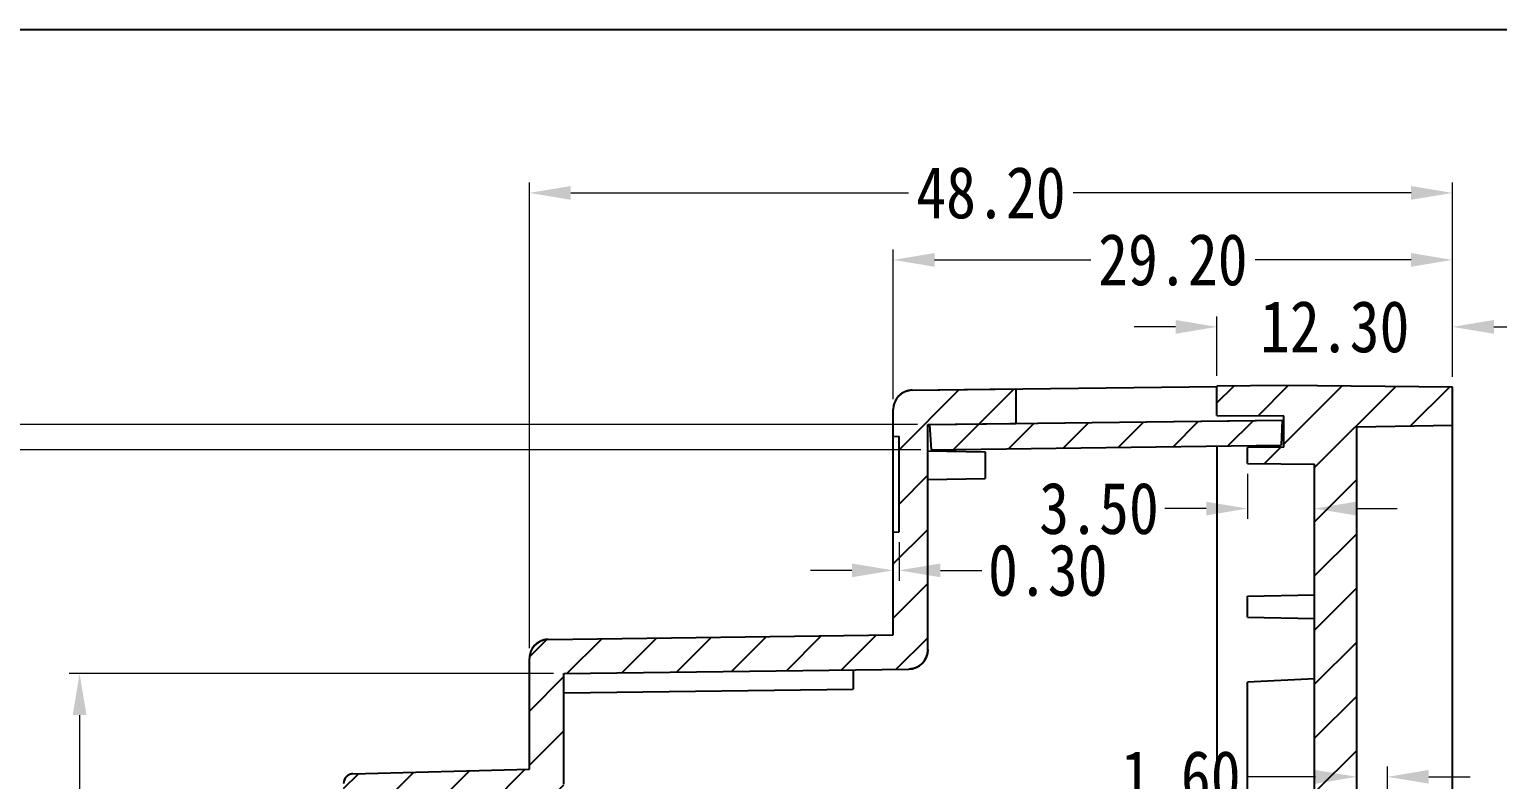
# Model space of a CAD drawing. Header units: millimetres. Extents: x -240 to 62, y -2715 to -2502.
# Drawn here: x -81.4 to -4.7, y -2541.5 to -2502.3 of the extents above; entities that cross this region are included whole.
import ezdxf

# ---------------------------------------------------------------- set-up
doc = ezdxf.new("R2010")
doc.units = ezdxf.units.MM
doc.layers.add('dim', color=3, linetype='Continuous', lineweight=9)
doc.styles.add('FFS', font='SIMFANG.TTF', dxfattribs={"width": 0.85})
doc.dimstyles.new('YanXiu', dxfattribs={"dimtxt": 2.5, "dimasz": 2.2, "dimexe": 1, "dimexo": 0.6, "dimgap": 0.66, "dimtad": 0, "dimzin": 1, "dimdsep": 46, "dimtxsty": 'FFS', "dimcen": 0, "dimclrd": 256, "dimclre": 131, "dimclrt": 42, "dimazin": 0, "dimtfac": 1, "dimtofl": 0, "dimtmove": 0, "dimatfit": 3, "dimfxl": 1, "dimlwd": 5, "dimlwe": 5, "dimarcsym": 0})
pattern_1 = [(45, (-196.5775, 19.1448), (-1.414214, 1.414214), [])]

# ---------------------------------------------------------------- blocks, each defined once
blk = doc.blocks.new('*D27')
at = {"layer": 'Defpoints', "color": 0}
for p in [(54.499, 190.227), (3.213, 107.492), (54.499, 107.492)]:
    blk.add_point(p, dxfattribs=at)
at = {"layer": 'dim', "color": 131, "lineweight": 5}
for p, q in [((53.96, 190.227), (2.674, 190.227)), ((53.96, 107.492), (2.674, 107.492))]:
    blk.add_line(p, q, dxfattribs=at)
at = {"layer": 'dim', "lineweight": 5}
for p, q in [((3.213, 188.067), (3.213, 153.09)), ((3.213, 109.652), (3.213, 144.629))]:
    blk.add_line(p, q, dxfattribs=at)
at = {"layer": 'dim'}
for points in [[(2.853, 188.067), (3.573, 188.067), (3.213, 190.227)], [(2.853, 109.652), (3.573, 109.652), (3.213, 107.492)]]:
    blk.add_solid(points, dxfattribs=at)
at = {"layer": 'dim', "color": 42, "insert": (3.213, 148.86), "char_height": 2.7, "attachment_point": 5, "rotation": 90, "style": 'FFS'}
blk.add_mtext('82.74', dxfattribs=at)
blk = doc.blocks.new('*D28')
at = {"layer": 'Defpoints', "color": 0}
for p in [(54.684, 188.911), (6.713, 108.809), (54.684, 108.809)]:
    blk.add_point(p, dxfattribs=at)
at = {"layer": 'dim', "color": 131, "lineweight": 5}
for p, q in [((54.144, 188.911), (6.174, 188.911)), ((54.144, 108.809), (6.174, 108.809))]:
    blk.add_line(p, q, dxfattribs=at)
at = {"layer": 'dim', "lineweight": 5}
for p, q in [((6.713, 186.751), (6.713, 153.14)), ((6.713, 110.969), (6.713, 144.58))]:
    blk.add_line(p, q, dxfattribs=at)
at = {"layer": 'dim'}
for points in [[(6.353, 186.751), (7.073, 186.751), (6.713, 188.911)], [(6.353, 110.969), (7.073, 110.969), (6.713, 108.809)]]:
    blk.add_solid(points, dxfattribs=at)
at = {"layer": 'dim', "color": 42, "insert": (6.713, 148.86), "char_height": 2.7, "attachment_point": 5, "rotation": 90, "style": 'FFS'}
blk.add_mtext('80.10', dxfattribs=at)
blk = doc.blocks.new('*D29')
at = {"layer": 'Defpoints', "color": 0}
for p in [(35.499, 177.21), (10.213, 120.51), (35.499, 120.51)]:
    blk.add_point(p, dxfattribs=at)
at = {"layer": 'dim', "color": 131, "lineweight": 5}
for p, q in [((34.96, 177.21), (9.674, 177.21)), ((34.96, 120.51), (9.674, 120.51))]:
    blk.add_line(p, q, dxfattribs=at)
at = {"layer": 'dim', "lineweight": 5}
for p, q in [((10.213, 175.05), (10.213, 153.134)), ((10.213, 122.67), (10.213, 144.586))]:
    blk.add_line(p, q, dxfattribs=at)
at = {"layer": 'dim'}
for points in [[(9.853, 175.05), (10.573, 175.05), (10.213, 177.21)], [(9.853, 122.67), (10.573, 122.67), (10.213, 120.51)]]:
    blk.add_solid(points, dxfattribs=at)
at = {"layer": 'dim', "color": 42, "insert": (10.213, 148.86), "char_height": 2.7, "attachment_point": 5, "rotation": 90, "style": 'FFS'}
blk.add_mtext('56.70', dxfattribs=at)
blk = doc.blocks.new('*D31')
at = {"layer": 'Defpoints', "color": 0}
for p in [(71.199, 188.19), (74.699, 188.16), (71.199, 185.835)]:
    blk.add_point(p, dxfattribs=at)
at = {"layer": 'dim', "color": 131, "lineweight": 5}
for p, q in [((71.199, 187.651), (71.199, 185.295)), ((74.699, 187.62), (74.699, 185.295))]:
    blk.add_line(p, q, dxfattribs=at)
at = {"layer": 'dim', "lineweight": 5}
for p, q in [((69.039, 185.835), (66.879, 185.835)), ((76.859, 185.835), (79.019, 185.835))]:
    blk.add_line(p, q, dxfattribs=at)
at = {"layer": 'dim'}
for points in [[(69.039, 186.195), (69.039, 185.475), (71.199, 185.835)], [(76.859, 186.195), (76.859, 185.475), (74.699, 185.835)]]:
    blk.add_solid(points, dxfattribs=at)
at = {"layer": 'dim', "color": 42, "insert": (63.443, 185.835), "char_height": 2.7, "attachment_point": 5, "style": 'FFS'}
blk.add_mtext('3.50', dxfattribs=at)
blk = doc.blocks.new('*D34')
at = {"layer": 'Defpoints', "color": 0}
for p in [(33.699, 202.327), (81.899, 192.183), (33.699, 177.998)]:
    blk.add_point(p, dxfattribs=at)
at = {"layer": 'dim', "color": 131, "lineweight": 5}
for p, q in [((33.699, 178.537), (33.699, 202.867)), ((81.899, 192.723), (81.899, 202.867))]:
    blk.add_line(p, q, dxfattribs=at)
at = {"layer": 'dim', "lineweight": 5}
for p, q in [((35.859, 202.327), (53.501, 202.327)), ((79.739, 202.327), (62.098, 202.327))]:
    blk.add_line(p, q, dxfattribs=at)
at = {"layer": 'dim'}
for points in [[(35.859, 202.687), (35.859, 201.967), (33.699, 202.327)], [(79.739, 202.687), (79.739, 201.967), (81.899, 202.327)]]:
    blk.add_solid(points, dxfattribs=at)
at = {"layer": 'dim', "color": 42, "insert": (57.799, 202.327), "char_height": 2.7, "attachment_point": 5, "style": 'FFS'}
blk.add_mtext('48.20', dxfattribs=at)
blk = doc.blocks.new('*D35')
at = {"layer": 'Defpoints', "color": 0}
for p in [(52.699, 198.827), (81.899, 192.183), (52.699, 191.017)]:
    blk.add_point(p, dxfattribs=at)
at = {"layer": 'dim', "color": 131, "lineweight": 5}
for p, q in [((52.699, 191.557), (52.699, 199.367)), ((81.899, 192.723), (81.899, 199.367))]:
    blk.add_line(p, q, dxfattribs=at)
at = {"layer": 'dim', "lineweight": 5}
for p, q in [((54.859, 198.827), (63.007, 198.827)), ((79.739, 198.827), (71.592, 198.827))]:
    blk.add_line(p, q, dxfattribs=at)
at = {"layer": 'dim'}
for points in [[(54.859, 199.187), (54.859, 198.467), (52.699, 198.827)], [(79.739, 199.187), (79.739, 198.467), (81.899, 198.827)]]:
    blk.add_solid(points, dxfattribs=at)
at = {"layer": 'dim', "color": 42, "insert": (67.299, 198.827), "char_height": 2.7, "attachment_point": 5, "style": 'FFS'}
blk.add_mtext('29.20', dxfattribs=at)
blk = doc.blocks.new('*D42')
at = {"layer": 'Defpoints', "color": 0}
for p in [(52.699, 184.61), (52.999, 184.626), (52.999, 182.607)]:
    blk.add_point(p, dxfattribs=at)
at = {"layer": 'dim', "color": 131, "lineweight": 5}
for p, q in [((52.699, 184.07), (52.699, 182.068)), ((52.999, 184.086), (52.999, 182.068))]:
    blk.add_line(p, q, dxfattribs=at)
at = {"layer": 'dim', "lineweight": 5}
for p, q in [((50.539, 182.607), (48.379, 182.607)), ((55.159, 182.607), (57.319, 182.607))]:
    blk.add_line(p, q, dxfattribs=at)
at = {"layer": 'dim'}
for points in [[(50.539, 182.967), (50.539, 182.247), (52.699, 182.607)], [(55.159, 182.967), (55.159, 182.247), (52.999, 182.607)]]:
    blk.add_solid(points, dxfattribs=at)
at = {"layer": 'dim', "color": 42, "insert": (60.768, 182.607), "char_height": 2.7, "attachment_point": 5, "style": 'FFS'}
blk.add_mtext('0.30', dxfattribs=at)
blk = doc.blocks.new('*D43')
at = {"layer": 'Defpoints', "color": 0}
for p in [(69.599, 195.327), (69.599, 192.229), (81.899, 192.183)]:
    blk.add_point(p, dxfattribs=at)
at = {"layer": 'dim', "color": 131, "lineweight": 5}
for p, q in [((69.599, 192.769), (69.599, 195.867)), ((81.899, 192.723), (81.899, 195.867))]:
    blk.add_line(p, q, dxfattribs=at)
at = {"layer": 'dim', "lineweight": 5}
for p, q in [((67.439, 195.327), (65.279, 195.327)), ((84.059, 195.327), (86.219, 195.327))]:
    blk.add_line(p, q, dxfattribs=at)
at = {"layer": 'dim'}
for points in [[(67.439, 195.687), (67.439, 194.967), (69.599, 195.327)], [(84.059, 195.687), (84.059, 194.967), (81.899, 195.327)]]:
    blk.add_solid(points, dxfattribs=at)
at = {"layer": 'dim', "color": 42, "insert": (75.749, 195.327), "char_height": 2.7, "attachment_point": 5, "style": 'FFS'}
blk.add_mtext('12.30', dxfattribs=at)
blk = doc.blocks.new('*D47')
at = {"layer": 'Defpoints', "color": 0}
for p in [(78.499, 171.821), (78.499, 166.382), (76.899, 166.36)]:
    blk.add_point(p, dxfattribs=at)
at = {"layer": 'dim', "lineweight": 5}
for p, q in [((74.739, 171.821), (71.178, 171.821)), ((80.659, 171.821), (82.819, 171.821))]:
    blk.add_line(p, q, dxfattribs=at)
at = {"layer": 'dim', "color": 131, "lineweight": 5}
for p, q in [((76.899, 166.9), (76.899, 172.361)), ((78.499, 166.922), (78.499, 172.361))]:
    blk.add_line(p, q, dxfattribs=at)
at = {"layer": 'dim'}
for points in [[(74.739, 172.181), (74.739, 171.461), (76.899, 171.821)], [(80.659, 172.181), (80.659, 171.461), (78.499, 171.821)]]:
    blk.add_solid(points, dxfattribs=at)
at = {"layer": 'dim', "color": 42, "insert": (67.717, 171.821), "char_height": 2.7, "attachment_point": 5, "style": 'FFS'}
blk.add_mtext('1.60', dxfattribs=at)
blk = doc.blocks.new('u56')
h = blk.add_hatch()
h.set_pattern_fill('DEFAULT__6', color=5, scale=2, angle=45, style=0, pattern_type=0)
h.set_pattern_definition(pattern_1)
edge = h.paths.add_edge_path()
edge.add_line((53.513, 120.273), (35.499, 120.51))
edge.add_spline(control_points=[(53.513, 120.273), (54.092, 120.265), (54.499, 119.853), (54.499, 119.273)], knot_values=[0, 0, 0, 0, 1, 1, 1, 1], weights=[1, 0.807829, 0.807829, 1], degree=3, periodic=0)
edge.add_line((54.499, 107.492), (54.499, 119.273))
edge.add_line((59.099, 107.435), (54.499, 107.492))
edge.add_line((59.099, 107.435), (59.099, 105.635))
edge.add_line((59.099, 105.635), (53.687, 105.702))
edge.add_spline(control_points=[(53.687, 105.702), (53.107, 105.71), (52.699, 106.122), (52.699, 106.702)], knot_values=[0, 0, 0, 0, 1, 1, 1, 1], weights=[1, 0.807675, 0.807675, 1], degree=3, periodic=0)
edge.add_line((52.699, 106.702), (52.699, 108.11))
edge.add_line((52.699, 108.11), (52.999, 108.126))
edge.add_line((52.999, 108.126), (52.999, 113.094))
edge.add_line((52.699, 113.11), (52.999, 113.094))
edge.add_line((52.699, 113.11), (52.699, 118.485))
edge.add_line((52.699, 118.485), (34.686, 118.722))
edge.add_spline(control_points=[(34.686, 118.722), (34.107, 118.73), (33.699, 119.142), (33.699, 119.722)], knot_values=[0, 0, 0, 0, 1, 1, 1, 1], weights=[1, 0.807829, 0.807829, 1], degree=3, periodic=0)
edge.add_line((33.699, 119.722), (33.699, 125.5))
edge.add_line((33.699, 125.5), (24.486, 125.743))
edge.add_spline(control_points=[(24.486, 125.743), (24.199, 125.75), (23.999, 125.956), (23.999, 126.242)], knot_values=[0, 0, 0, 0, 1, 1, 1, 1], weights=[1, 0.810898, 0.810898, 1], degree=3, periodic=0)
edge.add_line((23.999, 126.242), (23.999, 127.55))
edge.add_line((25.999, 127.602), (23.999, 127.55))
edge.add_line((25.999, 127.602), (25.999, 170.118))
edge.add_line((25.999, 170.118), (23.999, 170.17))
edge.add_line((23.999, 170.17), (23.999, 171.477))
edge.add_spline(control_points=[(24.486, 171.977), (24.199, 171.969), (23.999, 171.764), (23.999, 171.477)], knot_values=[0, 0, 0, 0, 1, 1, 1, 1], weights=[1, 0.810898, 0.810898, 1], degree=3, periodic=0)
edge.add_line((24.486, 171.977), (33.699, 172.219))
edge.add_line((33.699, 172.219), (33.699, 177.998))
edge.add_spline(control_points=[(34.686, 178.998), (34.107, 178.99), (33.699, 178.577), (33.699, 177.998)], knot_values=[0, 0, 0, 0, 1, 1, 1, 1], weights=[1, 0.807829, 0.807829, 1], degree=3, periodic=0)
edge.add_line((34.686, 178.998), (52.699, 179.235))
edge.add_line((52.699, 179.235), (52.699, 184.61))
edge.add_line((52.699, 184.61), (52.999, 184.626))
edge.add_line((52.999, 184.626), (52.999, 189.594))
edge.add_line((52.699, 189.61), (52.999, 189.594))
edge.add_line((52.699, 189.61), (52.699, 191.017))
edge.add_spline(control_points=[(53.687, 192.017), (53.107, 192.01), (52.699, 191.597), (52.699, 191.017)], knot_values=[0, 0, 0, 0, 1, 1, 1, 1], weights=[1, 0.807675, 0.807675, 1], degree=3, periodic=0)
edge.add_line((53.687, 192.017), (59.099, 192.085))
edge.add_line((59.099, 192.085), (59.099, 190.285))
edge.add_line((54.499, 190.227), (59.099, 190.285))
edge.add_line((54.499, 178.447), (54.499, 190.227))
edge.add_spline(control_points=[(54.499, 178.447), (54.499, 177.867), (54.092, 177.454), (53.513, 177.447)], knot_values=[0, 0, 0, 0, 1, 1, 1, 1], weights=[1, 0.807829, 0.807829, 1], degree=3, periodic=0)
edge.add_line((35.499, 177.21), (53.513, 177.447))
edge.add_line((35.499, 171.434), (35.499, 177.21))
edge.add_spline(control_points=[(35.499, 171.434), (35.499, 170.86), (35.099, 170.449), (34.526, 170.434)], knot_values=[0, 0, 0, 0, 1, 1, 1, 1], weights=[1, 0.810898, 0.810898, 1], degree=3, periodic=0)
edge.add_line((27.499, 170.249), (34.526, 170.434))
edge.add_line((27.499, 127.47), (27.499, 170.249))
edge.add_line((34.526, 127.285), (27.499, 127.47))
edge.add_spline(control_points=[(34.526, 127.285), (35.099, 127.27), (35.499, 126.859), (35.499, 126.286)], knot_values=[0, 0, 0, 0, 1, 1, 1, 1], weights=[1, 0.810898, 0.810898, 1], degree=3, periodic=0)
edge.add_line((35.499, 120.51), (35.499, 126.286))
h = blk.add_hatch()
h.set_pattern_fill('DEFAULT__5', color=5, scale=2, angle=45, style=0, pattern_type=0)
h.set_pattern_definition(pattern_1)
edge = h.paths.add_edge_path()
edge.add_line((81.899, 190.18), (81.899, 192.183))
edge.add_line((81.899, 190.18), (76.899, 190.093))
edge.add_line((76.899, 118.595), (76.899, 190.093))
edge.add_line((77.899, 118.56), (76.899, 118.595))
edge.add_line((77.899, 118.56), (77.899, 116.81))
edge.add_line((77.899, 116.81), (76.899, 116.775))
edge.add_line((76.899, 113.345), (76.899, 116.775))
edge.add_line((77.899, 113.31), (76.899, 113.345))
edge.add_line((77.899, 113.31), (77.899, 111.56))
edge.add_line((77.899, 111.56), (76.899, 111.525))
edge.add_line((76.899, 105.493), (76.899, 111.525))
edge.add_line((73.099, 105.46), (76.899, 105.493))
edge.add_line((69.599, 105.49), (73.099, 105.46))
edge.add_line((69.599, 105.49), (69.599, 107.015))
edge.add_line((73.099, 107.046), (69.599, 107.015))
edge.add_line((73.099, 107.046), (73.099, 108.674))
edge.add_line((71.199, 108.69), (73.099, 108.674))
edge.add_line((71.199, 108.69), (71.199, 109.529))
edge.add_line((74.699, 109.56), (71.199, 109.529))
edge.add_line((74.699, 109.56), (74.699, 188.16))
edge.add_line((71.199, 188.19), (74.699, 188.16))
edge.add_line((71.199, 188.19), (71.199, 189.029))
edge.add_line((73.099, 189.046), (71.199, 189.029))
edge.add_line((73.099, 189.046), (73.099, 190.674))
edge.add_line((69.599, 190.704), (73.099, 190.674))
edge.add_line((69.599, 190.704), (69.599, 192.229))
edge.add_line((73.099, 192.26), (69.599, 192.229))
edge.add_line((81.899, 192.183), (73.099, 192.26))
h = blk.add_hatch()
h.set_pattern_fill('DEFAULT__1', color=5, scale=2, angle=45, style=0, pattern_type=0)
h.set_pattern_definition(pattern_1)
edge = h.paths.add_edge_path()
edge.add_line((72.999, 190.44), (54.599, 190.21))
edge.add_line((72.999, 190.44), (72.947, 189.139))
edge.add_line((54.684, 188.911), (72.947, 189.139))
edge.add_line((54.599, 190.21), (54.684, 188.911))
at = {"color": 7}
for p, q in [((53.687, 192.017), (69.6, 192.216)), ((53.687, 192.017), (59.099, 192.085)), ((59.099, 192.085), (59.099, 190.285)), ((59.099, 192.085), (59.099, 190.285)), ((73.099, 192.26), (69.599, 192.229)), ((73.099, 192.26), (69.599, 192.229)), ((69.599, 190.704), (69.599, 192.229)), ((69.599, 190.704), (69.599, 192.229)), ((81.899, 192.183), (73.099, 192.26)), ((81.899, 192.183), (73.099, 192.26)), ((81.899, 190.18), (81.899, 192.183)), ((81.899, 166.447), (81.899, 192.183)), ((52.699, 189.61), (52.699, 191.017)), ((52.699, 179.235), (52.699, 191.017)), ((54.499, 190.227), (73.099, 190.46)), ((54.499, 190.227), (59.099, 190.285)), ((54.499, 178.447), (54.499, 190.227)), ((54.499, 178.447), (54.499, 190.227)), ((72.999, 190.44), (54.599, 190.21)), ((72.999, 190.44), (54.599, 190.21)), ((54.599, 190.21), (54.684, 188.911)), ((54.599, 190.21), (54.684, 188.911)), ((69.599, 190.704), (73.099, 190.674)), ((69.599, 190.704), (73.099, 190.674)), ((72.999, 190.44), (72.947, 189.139)), ((72.999, 190.44), (72.947, 189.139)), ((73.099, 190.39), (73.001, 190.387)), ((73.099, 189.046), (73.099, 190.674)), ((73.099, 189.046), (73.099, 190.674)), ((81.899, 190.18), (76.899, 190.093)), ((81.899, 190.18), (76.899, 190.093)), ((52.699, 189.61), (52.999, 189.594)), ((52.699, 189.61), (52.999, 189.594)), ((52.999, 184.626), (52.999, 189.594)), ((52.999, 184.626), (52.999, 189.594)), ((73.099, 189.854), (72.976, 189.852)), ((76.899, 118.595), (76.899, 190.093)), ((76.899, 118.595), (76.899, 190.093)), ((54.499, 188.86), (57.499, 188.807)), ((54.684, 188.911), (72.947, 189.139)), ((54.684, 188.911), (72.947, 189.139)), ((57.499, 188.807), (57.499, 187.412)), ((69.599, 189.097), (69.599, 153.71)), ((73.099, 189.046), (71.199, 189.029)), ((73.099, 189.046), (71.199, 189.029)), ((71.199, 188.19), (71.199, 189.029)), ((71.199, 188.19), (71.199, 189.029)), ((71.199, 188.19), (74.699, 188.16)), ((71.199, 188.19), (74.699, 188.16)), ((74.699, 109.56), (74.699, 188.16)), ((74.699, 109.56), (74.699, 188.16)), ((54.499, 187.36), (57.499, 187.412)), ((52.699, 184.61), (52.999, 184.626)), ((52.699, 184.61), (52.999, 184.626)), ((52.699, 179.235), (52.699, 184.61)), ((71.199, 181.26), (74.699, 181.321)), ((71.199, 180.16), (71.199, 181.26)), ((71.199, 180.16), (74.699, 180.099)), ((34.686, 178.998), (52.699, 179.235)), ((34.686, 178.998), (52.699, 179.235)), ((33.699, 172.219), (33.699, 177.998)), ((33.699, 172.219), (33.699, 177.998)), ((35.499, 177.21), (53.513, 177.447)), ((35.499, 177.21), (53.513, 177.447)), ((35.499, 171.434), (35.499, 177.21)), ((35.499, 171.434), (35.499, 177.21)), ((50.598, 177.408), (50.597, 176.408)), ((35.513, 176.21), (50.597, 176.408)), ((74.699, 176.943), (71.199, 176.76)), ((71.199, 170.96), (71.199, 176.76)), ((24.486, 171.977), (33.699, 172.219)), ((24.486, 171.977), (33.699, 172.219))]:
    blk.add_line(p, q, dxfattribs=at)
for centre, radius, start, end in [((53.699, 191.017), 1, 90.71616, 180), ((34.699, 177.998), 1, 90.75385, 180), ((53.499, 178.447), 1, 270.75385, 0), ((24.499, 171.477), 0.5, 91.50744, 180)]:
    blk.add_arc(centre, radius, start, end, dxfattribs=at)
for points, start_tangent, end_tangent in [([(53.687, 192.017), (53.676, 192.017), (53.665, 192.017), (53.654, 192.016), (53.643, 192.016), (53.631, 192.015), (53.62, 192.014), (53.609, 192.013), (53.598, 192.012), (53.586, 192.011), (53.575, 192.009), (53.564, 192.008), (53.552, 192.006), (53.541, 192.005), (53.529, 192.003), (53.518, 192.001), (53.506, 191.998), (53.495, 191.996), (53.483, 191.994), (53.472, 191.991), (53.46, 191.988), (53.449, 191.985), (53.437, 191.982), (53.426, 191.979), (53.414, 191.976), (53.403, 191.972), (53.391, 191.969), (53.379, 191.965), (53.368, 191.961), (53.357, 191.957), (53.345, 191.952), (53.334, 191.948), (53.322, 191.943), (53.311, 191.939), (53.299, 191.934), (53.288, 191.929), (53.277, 191.924), (53.266, 191.918), (53.254, 191.913), (53.243, 191.907), (53.232, 191.901), (53.221, 191.895), (53.21, 191.889), (53.199, 191.883), (53.188, 191.877), (53.177, 191.87), (53.167, 191.864), (53.156, 191.857), (53.145, 191.85), (53.135, 191.843), (53.124, 191.835), (53.114, 191.828), (53.104, 191.821), (53.094, 191.813), (53.083, 191.805), (53.073, 191.797), (53.064, 191.789), (53.054, 191.781), (53.044, 191.773), (53.034, 191.764), (53.025, 191.755), (53.015, 191.747), (53.006, 191.738), (52.997, 191.729), (52.988, 191.72), (52.979, 191.711), (52.97, 191.701), (52.961, 191.692), (52.953, 191.683), (52.944, 191.673), (52.936, 191.663), (52.928, 191.653), (52.92, 191.643), (52.912, 191.633), (52.904, 191.623), (52.896, 191.613), (52.889, 191.603), (52.881, 191.592), (52.874, 191.582), (52.867, 191.571), (52.86, 191.561), (52.853, 191.55), (52.846, 191.539), (52.84, 191.528), (52.833, 191.518), (52.827, 191.507), (52.821, 191.496), (52.815, 191.485), (52.809, 191.473), (52.804, 191.462), (52.798, 191.451), (52.793, 191.44), (52.788, 191.428), (52.783, 191.417), (52.778, 191.406), (52.773, 191.394), (52.769, 191.383), (52.764, 191.371), (52.76, 191.36), (52.756, 191.348), (52.752, 191.337), (52.748, 191.325), (52.744, 191.314), (52.741, 191.302), (52.737, 191.291), (52.734, 191.279), (52.731, 191.267), (52.728, 191.256), (52.725, 191.244), (52.723, 191.233), (52.72, 191.221), (52.718, 191.21), (52.716, 191.198), (52.714, 191.186), (52.712, 191.175), (52.71, 191.164), (52.708, 191.152), (52.707, 191.141), (52.706, 191.129), (52.704, 191.118), (52.703, 191.107), (52.702, 191.095), (52.702, 191.084), (52.701, 191.073), (52.7, 191.062), (52.7, 191.05), (52.7, 191.039), (52.699, 191.028), (52.699, 191.017)], (-0.999922, -0.012499), (0, -1)), ([(34.686, 178.998), (34.675, 178.997), (34.664, 178.997), (34.653, 178.997), (34.642, 178.996), (34.631, 178.995), (34.62, 178.994), (34.608, 178.993), (34.597, 178.992), (34.586, 178.991), (34.574, 178.99), (34.563, 178.988), (34.552, 178.987), (34.54, 178.985), (34.529, 178.983), (34.517, 178.981), (34.506, 178.979), (34.494, 178.976), (34.483, 178.974), (34.471, 178.971), (34.46, 178.969), (34.448, 178.966), (34.437, 178.963), (34.425, 178.959), (34.414, 178.956), (34.402, 178.952), (34.39, 178.949), (34.379, 178.945), (34.367, 178.941), (34.356, 178.937), (34.345, 178.933), (34.333, 178.928), (34.322, 178.924), (34.31, 178.919), (34.299, 178.914), (34.288, 178.909), (34.276, 178.904), (34.265, 178.898), (34.254, 178.893), (34.243, 178.887), (34.232, 178.882), (34.221, 178.876), (34.21, 178.87), (34.199, 178.863), (34.188, 178.857), (34.177, 178.85), (34.166, 178.844), (34.156, 178.837), (34.145, 178.83), (34.135, 178.823), (34.124, 178.816), (34.114, 178.808), (34.103, 178.801), (34.093, 178.793), (34.083, 178.785), (34.073, 178.777), (34.063, 178.769), (34.053, 178.761), (34.044, 178.753), (34.034, 178.744), (34.025, 178.736), (34.015, 178.727), (34.006, 178.718), (33.997, 178.709), (33.988, 178.7), (33.979, 178.691), (33.97, 178.682), (33.961, 178.672), (33.953, 178.663), (33.944, 178.653), (33.936, 178.643), (33.928, 178.633), (33.919, 178.624), (33.912, 178.614), (33.904, 178.603), (33.896, 178.593), (33.889, 178.583), (33.881, 178.573), (33.874, 178.562), (33.867, 178.552), (33.86, 178.541), (33.853, 178.53), (33.846, 178.519), (33.84, 178.509), (33.833, 178.498), (33.827, 178.487), (33.821, 178.476), (33.815, 178.465), (33.809, 178.454), (33.804, 178.442), (33.798, 178.431), (33.793, 178.42), (33.788, 178.409), (33.783, 178.397), (33.778, 178.386), (33.773, 178.374), (33.768, 178.363), (33.764, 178.352), (33.76, 178.34), (33.756, 178.329), (33.752, 178.317), (33.748, 178.306), (33.744, 178.294), (33.741, 178.282), (33.737, 178.271), (33.734, 178.259), (33.731, 178.248), (33.728, 178.236), (33.725, 178.225), (33.723, 178.213), (33.72, 178.201), (33.718, 178.19), (33.716, 178.178), (33.714, 178.167), (33.712, 178.155), (33.71, 178.144), (33.708, 178.132), (33.707, 178.121), (33.706, 178.11), (33.704, 178.098), (33.703, 178.087), (33.702, 178.076), (33.702, 178.064), (33.701, 178.053), (33.7, 178.042), (33.7, 178.031), (33.7, 178.02), (33.699, 178.009), (33.699, 177.998)], (-0.999913, -0.013157), (0, -1)), ([(54.499, 178.447), (54.499, 178.436), (54.499, 178.425), (54.499, 178.414), (54.498, 178.402), (54.498, 178.391), (54.497, 178.38), (54.496, 178.369), (54.495, 178.357), (54.494, 178.346), (54.493, 178.335), (54.492, 178.323), (54.49, 178.312), (54.489, 178.301), (54.487, 178.289), (54.485, 178.278), (54.483, 178.266), (54.481, 178.255), (54.478, 178.243), (54.476, 178.231), (54.473, 178.22), (54.471, 178.208), (54.468, 178.197), (54.465, 178.185), (54.461, 178.174), (54.458, 178.162), (54.454, 178.15), (54.451, 178.139), (54.447, 178.127), (54.443, 178.116), (54.439, 178.104), (54.435, 178.093), (54.43, 178.081), (54.426, 178.07), (54.421, 178.058), (54.416, 178.047), (54.411, 178.036), (54.406, 178.024), (54.4, 178.013), (54.395, 178.002), (54.389, 177.991), (54.384, 177.98), (54.378, 177.969), (54.372, 177.958), (54.365, 177.947), (54.359, 177.936), (54.352, 177.925), (54.346, 177.914), (54.339, 177.903), (54.332, 177.893), (54.325, 177.882), (54.318, 177.872), (54.31, 177.861), (54.303, 177.851), (54.295, 177.841), (54.287, 177.831), (54.279, 177.821), (54.271, 177.811), (54.263, 177.801), (54.255, 177.791), (54.246, 177.782), (54.238, 177.772), (54.229, 177.763), (54.22, 177.753), (54.211, 177.744), (54.202, 177.735), (54.193, 177.726), (54.184, 177.717), (54.174, 177.709), (54.165, 177.7), (54.155, 177.692), (54.145, 177.683), (54.135, 177.675), (54.126, 177.667), (54.116, 177.659), (54.105, 177.651), (54.095, 177.644), (54.085, 177.636), (54.075, 177.629), (54.064, 177.622), (54.054, 177.614), (54.043, 177.607), (54.032, 177.601), (54.022, 177.594), (54.011, 177.587), (54, 177.581), (53.989, 177.575), (53.978, 177.569), (53.967, 177.563), (53.956, 177.557), (53.945, 177.551), (53.934, 177.546), (53.922, 177.541), (53.911, 177.535), (53.9, 177.53), (53.888, 177.525), (53.877, 177.521), (53.866, 177.516), (53.854, 177.512), (53.843, 177.508), (53.831, 177.503), (53.82, 177.499), (53.808, 177.496), (53.797, 177.492), (53.785, 177.488), (53.774, 177.485), (53.762, 177.482), (53.751, 177.479), (53.739, 177.476), (53.727, 177.473), (53.716, 177.47), (53.704, 177.468), (53.693, 177.466), (53.681, 177.463), (53.67, 177.461), (53.659, 177.459), (53.647, 177.458), (53.636, 177.456), (53.624, 177.455), (53.613, 177.453), (53.602, 177.452), (53.59, 177.451), (53.579, 177.45), (53.568, 177.449), (53.557, 177.448), (53.546, 177.448), (53.535, 177.447), (53.523, 177.447), (53.513, 177.447)], (0, -1), (-0.999913, -0.013157)), ([(24.486, 171.977), (24.481, 171.977), (24.475, 171.977), (24.47, 171.976), (24.464, 171.976), (24.459, 171.976), (24.453, 171.975), (24.448, 171.975), (24.442, 171.974), (24.436, 171.973), (24.431, 171.972), (24.425, 171.972), (24.419, 171.971), (24.414, 171.97), (24.408, 171.969), (24.402, 171.968), (24.397, 171.967), (24.391, 171.965), (24.385, 171.964), (24.38, 171.963), (24.374, 171.961), (24.368, 171.96), (24.363, 171.958), (24.357, 171.956), (24.351, 171.955), (24.345, 171.953), (24.34, 171.951), (24.334, 171.949), (24.328, 171.947), (24.323, 171.945), (24.317, 171.943), (24.311, 171.941), (24.306, 171.938), (24.3, 171.936), (24.295, 171.933), (24.289, 171.931), (24.283, 171.928), (24.278, 171.925), (24.272, 171.923), (24.267, 171.92), (24.261, 171.917), (24.256, 171.914), (24.251, 171.911), (24.245, 171.908), (24.24, 171.905), (24.234, 171.901), (24.229, 171.898), (24.224, 171.895), (24.219, 171.891), (24.213, 171.887), (24.208, 171.884), (24.203, 171.88), (24.198, 171.876), (24.193, 171.873), (24.188, 171.869), (24.183, 171.865), (24.178, 171.861), (24.174, 171.856), (24.169, 171.852), (24.164, 171.848), (24.159, 171.844), (24.155, 171.839), (24.15, 171.835), (24.146, 171.831), (24.141, 171.826), (24.137, 171.822), (24.132, 171.817), (24.128, 171.812), (24.124, 171.807), (24.12, 171.803), (24.116, 171.798), (24.112, 171.793), (24.108, 171.788), (24.104, 171.783), (24.1, 171.778), (24.096, 171.773), (24.092, 171.768), (24.089, 171.763), (24.085, 171.757), (24.082, 171.752), (24.078, 171.747), (24.075, 171.742), (24.072, 171.736), (24.068, 171.731), (24.065, 171.725), (24.062, 171.72), (24.059, 171.715), (24.056, 171.709), (24.053, 171.704), (24.051, 171.698), (24.048, 171.692), (24.045, 171.687), (24.043, 171.681), (24.04, 171.676), (24.038, 171.67), (24.036, 171.664), (24.033, 171.659), (24.031, 171.653), (24.029, 171.647), (24.027, 171.641), (24.025, 171.636), (24.023, 171.63), (24.021, 171.624), (24.02, 171.619), (24.018, 171.613), (24.016, 171.607), (24.015, 171.601), (24.014, 171.596), (24.012, 171.59), (24.011, 171.584), (24.01, 171.578), (24.009, 171.573), (24.007, 171.567), (24.006, 171.561), (24.006, 171.555), (24.005, 171.55), (24.004, 171.544), (24.003, 171.538), (24.002, 171.533), (24.002, 171.527), (24.001, 171.522), (24.001, 171.516), (24, 171.51), (24, 171.505), (24, 171.499), (24, 171.494), (23.999, 171.488), (23.999, 171.483), (23.999, 171.477)], (-0.999654, -0.026307), (0, -1))]:
    blk.add_spline(points, degree=3, dxfattribs=dict(at, start_tangent=start_tangent, end_tangent=end_tangent))
at = {"layer": 'Defpoints', "color": 2}
blk.add_lwpolyline([(-151.347, 210.871), (151.347, 210.871), (151.347, -2), (-151.347, -2)], close=True, dxfattribs=at)
at = {"layer": 'dim'}
for base, p1, p2, picture, middle in [((33.699, 202.327), (81.899, 192.183), (33.699, 177.998), '*D34', (57.799, 202.327)), ((52.699, 198.827), (81.899, 192.183), (52.699, 191.017), '*D35', (67.299, 198.827)), ((71.199, 185.835), (74.699, 188.16), (71.199, 188.19), '*D31', (63.443, 185.835)), ((52.999, 182.607), (52.699, 184.61), (52.999, 184.626), '*D42', (60.768, 182.607))]:
    dim = blk.add_linear_dim(base=base, p1=p1, p2=p2, dimstyle='YanXiu', override={"dimtxt": 2.7, "dimasz": 2.16, "dimexe": 0.53973, "dimexo": 0.53973, "dimgap": 0.53973}, dxfattribs=at)
    dim.commit()
    dim.dimension.update_dxf_attribs({"geometry": picture, "text_midpoint": middle})
for base, p1, p2, picture, middle in [((69.599, 195.327), (81.899, 192.183), (69.599, 192.229), '*D43', (75.749, 195.327)), ((78.499, 171.821), (76.899, 166.36), (78.499, 166.382), '*D47', (67.717, 171.821))]:
    dim = blk.add_linear_dim(base=base, p1=p1, p2=p2, dimstyle='YanXiu', override={"dimtxt": 2.7, "dimasz": 2.16, "dimexe": 0.53973, "dimexo": 0.53973, "dimgap": 0.53973}, dxfattribs=at)
    dim.commit()
    dim.dimension.update_dxf_attribs({"geometry": picture, "text_midpoint": middle, "dimtype": 128})
for base, p1, p2, picture, middle in [((3.213259736, 107.492304739), (54.499343461, 190.227304739), (54.499343461, 107.492304739), '*D27', (3.213259736, 148.859804739)), ((6.713, 108.809), (54.684, 188.911), (54.684, 108.809), '*D28', (6.713, 148.86)), ((10.213, 120.51), (35.499, 177.21), (35.499, 120.51), '*D29', (10.213, 148.86))]:
    dim = blk.add_linear_dim(base=base, p1=p1, p2=p2, angle=90, dimstyle='YanXiu', override={"dimtxt": 2.7, "dimasz": 2.16, "dimexe": 0.53973, "dimexo": 0.53973, "dimgap": 0.53973}, dxfattribs=at)
    dim.commit()
    dim.dimension.update_dxf_attribs({"geometry": picture, "text_midpoint": middle})

msp = doc.modelspace()

# ---------------------------------------------------------------- block references
msp.add_blockref('u56', (-88.984, -2713.142))

doc.saveas('drawing.dxf')
